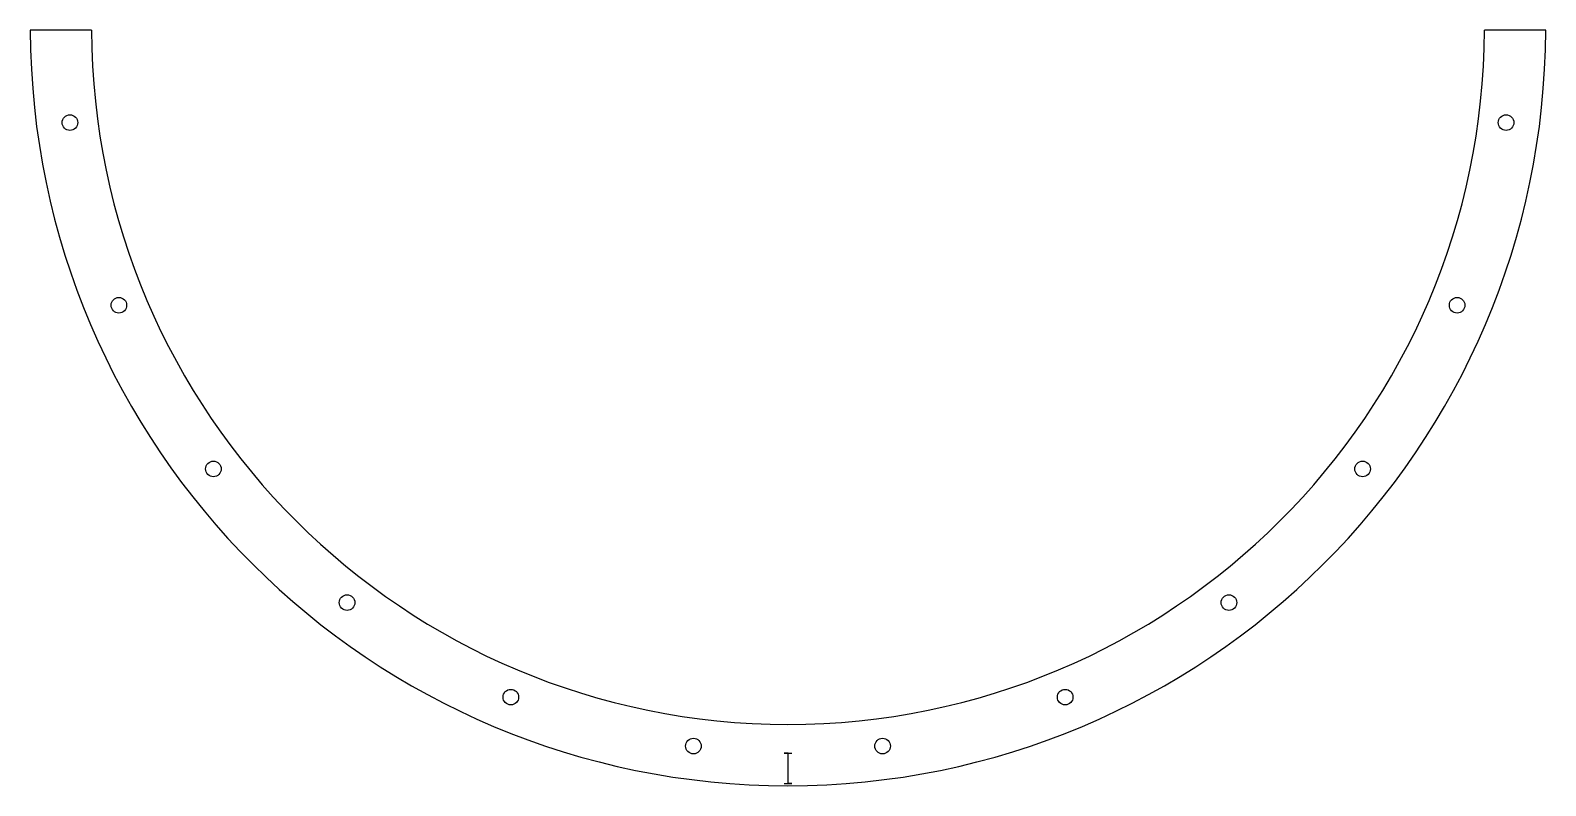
# Model space of a CAD drawing. Header units: millimetres. Extents: x -340 to 340, y -340 to -1.
import ezdxf

# ---------------------------------------------------------------- set-up
doc = ezdxf.new("R2010")
doc.units = ezdxf.units.MM
doc.layers.add('MARCATURA', color=7, linetype='Continuous')

msp = doc.modelspace()

# ---------------------------------------------------------------- linework, layer by layer
at = {"color": 7, "linetype": 'Continuous', "lineweight": 25}
for p, q in [((-312.5, -1), (-340, -1)), ((340, -1), (312.5, -1))]:
    msp.add_line(p, q, dxfattribs=at)
for centre in [(-322.22, -42.42), (322.22, -42.42), (-300.26, -124.37), (300.26, -124.37), (-257.84, -197.85), (257.84, -197.85), (-197.85, -257.84), (197.85, -257.84), (-124.37, -300.26), (124.37, -300.26), (-42.42, -322.22), (42.42, -322.22)]:
    msp.add_circle(centre, 3.5, dxfattribs=at)
for radius, start, end in [(340, 180.16852, 359.83148), (312.5, 180.18335, 359.81665)]:
    msp.add_arc((0, 0), radius, start, end, dxfattribs=at)
at = {"layer": 'MARCATURA'}
for p, q in [((0, -325.4), (-1.7, -325.4)), ((-1.7, -325.4), (1.69, -325.4)), ((0, -338.96), (0, -325.4)), ((-1.7, -338.96), (1.69, -338.96)), ((1.69, -338.96), (0, -338.96))]:
    msp.add_line(p, q, dxfattribs=at)

doc.saveas('drawing.dxf')
